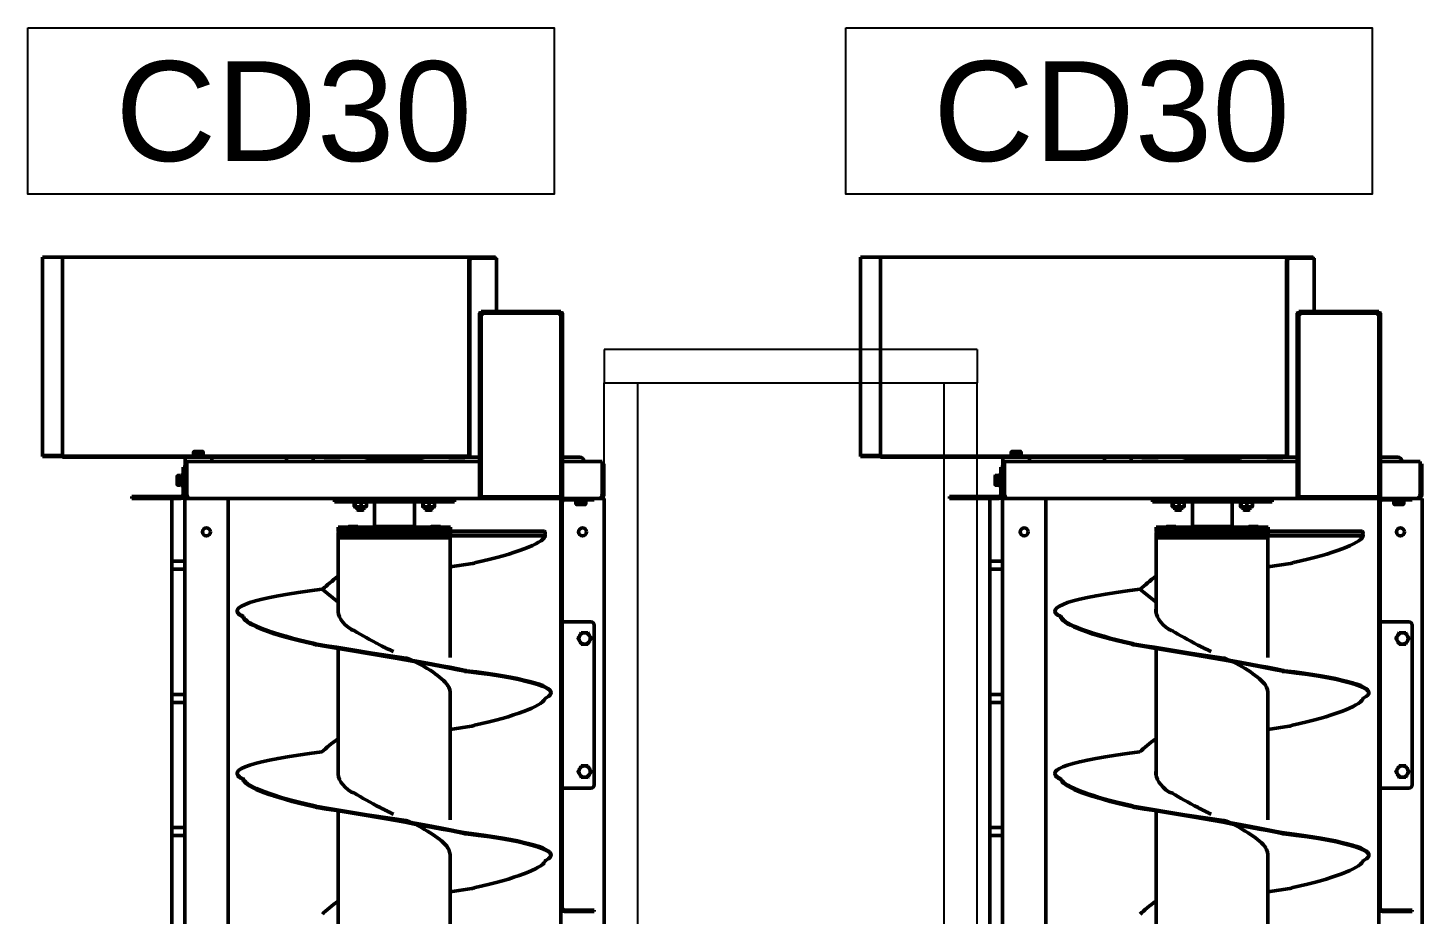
# Model space of a CAD drawing. Extents: x -3873 to 164127, y 7129 to 96529.
# Drawn here: x 59706 to 61800, y 70133 to 71465 of the extents above; entities that cross this region are included whole.
import ezdxf
from ezdxf.enums import TextEntityAlignment as Align

# ---------------------------------------------------------------- set-up
doc = ezdxf.new("R2010")
doc.units = 0
for name, color, linetype in [('KROMEKA', 1, 'CONTINUOUS'), ('LAYOUT', 90, 'CONTINUOUS'), ('MC_1_2_025', 2, 'CONTINUOUS'), ('TEXT', 3, 'CONTINUOUS')]:
    doc.layers.add(name, color=color, linetype=linetype)
doc.layers.add('LAYOUT Kromeka', color=1, linetype='CONTINUOUS', lineweight=5)
doc.layers.add('Visible (ISO)', color=7, linetype='CONTINUOUS', lineweight=50)
doc.styles.add('015_100', font='arial.ttf', dxfattribs={"height": 150})

# ---------------------------------------------------------------- blocks, each defined once
blk = doc.blocks.new('*E244')
at = {"layer": 'Visible (ISO)', "color": 0}
for centre, major_axis, ratio, start_param, end_param in [((99, 240.5), (274.2, -291.2), 0.219922, 1.767895, 1.767897), ((1562.9, 240.5), (274.3, -291.2), 0.219399, 1.767311, 1.767313), ((587.9, 240.6), (274.5, -291), 0.2166, 1.764193, 1.764195), ((1075.4, 240.6), (274.4, -291.1), 0.218, 1.765751, 1.765753), ((1538, 84.2), (243.8, -317.2), 0.444546, 2.06282, 2.062822), ((2025.5, 84.1), (243.5, -317.4), 0.445686, 2.064672, 2.064674), ((1292.5, 388.7), (243.9, 317.1), 0.443994, 4.221282, 4.221284), ((1294.3, 387.3), (243.9, 317.1), 0.443975, 4.221288, 4.22129), ((1780, 388.7), (243.7, 317.3), 0.445135, 4.219432, 4.219434), ((1781.8, 387.3), (243.6, 317.3), 0.445116, 4.219437, 4.219439), ((341.6, 232.6), (274.4, 291.2), 0.218285, 4.517139, 4.517141), ((343.4, 230.9), (274.3, 291.1), 0.218262, 4.51714, 4.517142), ((829.9, 232.6), (274.5, 291.1), 0.217323, 4.51821, 4.518212), ((831.6, 230.9), (274.4, 291.1), 0.2173, 4.518211, 4.518213), ((1317.4, 232.6), (274.4, 291.2), 0.218723, 4.516651, 4.516653), ((1319.2, 230.9), (274.3, 291.1), 0.218699, 4.516652, 4.516654)]:
    blk.add_ellipse(centre, major_axis=major_axis, ratio=ratio, start_param=start_param, end_param=end_param, dxfattribs=at)
blk = doc.blocks.new('CD30-500-3500 Giblet chiller')
at = {"layer": 'Visible (ISO)', "color": 0}
for p, q in [((105213.8, 16063.4), (105207.8, 16063.4)), ((105207.8, 16003.9), (105207.8, 16063.4)), ((105211.3, 16063.4), (105211.3, 16065.9)), ((105215.3, 16065.9), (105211.3, 16065.9)), ((105213.8, 16063.4), (105215.3, 16063.4)), ((105213.8, 16063.4), (105213.8, 16063.4)), ((105257.8, 16063.4), (105213.8, 16063.4)), ((105257.8, 16065.9), (105215.3, 16065.9)), ((105257.8, 16063.4), (105215.3, 16063.4)), ((105257.8, 16065.9), (105257.8, 16063.4)), ((105263.8, 16066.4), (108431.5, 16066.4)), ((105263.8, 16066.4), (105263.8, 16061)), ((105263.8, 16059.9), (105263.8, 16061)), ((105263.8, 16051.4), (105263.8, 16059.9)), ((105263.8, 16046.4), (105263.8, 16051.4)), ((105265.8, 16051.4), (105263.8, 16051.4)), ((105263.8, 16046.4), (105263.8, 16006.8)), ((105265.8, 16051.4), (105265.8, 16046.4)), ((105265.8, 16046.4), (105265.8, 16006.8)), ((105448.8, 16046.4), (105448.8, 16006.8)), ((105693.8, 16051.4), (105453.8, 16051.4)), ((105698.8, 16046.4), (105698.8, 16006.8)), ((105883.8, 16051.4), (105881.8, 16051.4)), ((105881.8, 16046.4), (105881.8, 16051.4)), ((105881.8, 16046.4), (105881.8, 16006.8)), ((105883.8, 16051.4), (105883.8, 16046.4)), ((105883.8, 16006.8), (105883.8, 16046.4)), ((105201.3, 16003.9), (105201.3, 16029.9)), ((105207.3, 16035.9), (105207.8, 16035.9)), ((105265.8, 16039.4), (105267.4, 16039.4)), ((105265.8, 16023.4), (105267.4, 16023.4)), ((105267.4, 16039.4), (105267.4, 16023.4)), ((105268, 16037.1), (105267.4, 16037.1)), ((105268, 16025.7), (105267.4, 16025.7)), ((105268, 16035.2), (105268, 16038.9)), ((105268, 16038.9), (105272.1, 16038.9)), ((105268, 16027.7), (105268, 16035.2)), ((105268, 16035.2), (105272.1, 16035.2)), ((105268, 16027.7), (105272.1, 16027.7)), ((105268, 16023.9), (105268, 16027.7)), ((105268, 16023.9), (105272.1, 16023.9)), ((105272.7, 16037.9), (105272.1, 16038.9)), ((105272.7, 16024.9), (105272.1, 16023.9)), ((105272.7, 16037.1), (105272.7, 16037.9)), ((105272.7, 16031.4), (105272.7, 16037.1)), ((105272.7, 16025.8), (105272.7, 16031.4)), ((105272.7, 16024.9), (105272.7, 16025.8)), ((104982.6, 16001.4), (104985.1, 16001.4)), ((104982.6, 15881.5), (104982.6, 16001.4)), ((104984.9, 16003.4), (104985.2, 16002.1)), ((104985.1, 15881.5), (104985.1, 16001.4)), ((104985.2, 16003.9), (105209.2, 16003.9)), ((104985.2, 16001.4), (104985.2, 16003.9)), ((104985.2, 16001.4), (105261.3, 16001.4)), ((105213.8, 16003.9), (105209.2, 16003.9)), ((105213.8, 16003.9), (105257.8, 16003.9)), ((105263.8, 16003.9), (105257.8, 16003.9)), ((105261, 15884.9), (105261, 15997.9)), ((105261.3, 16001.4), (105261.3, 16003.9)), ((105261.3, 16001.4), (105261.3, 15999.7)), ((105261.3, 15883.1), (105261.3, 15999.7)), ((105263.8, 16003.9), (105263.8, 16006.8)), ((105263.8, 16003.9), (105263.8, 16001.4)), ((105263.8, 16001.4), (105263.8, 15878.9)), ((105263.8, 16001.4), (105269.2, 16001.4)), ((105878.4, 16003.4), (105269.2, 16003.4)), ((105269.2, 16001.4), (105878.4, 16001.4)), ((105448.8, 16006.8), (105448.8, 16003.4)), ((105698.8, 16006.8), (105698.8, 16003.4)), ((105878.4, 16001.4), (108352.3, 16001.4)), ((105261, 15985.5), (105261.3, 15985.5)), ((105261, 15977.4), (105261.3, 15977.4)), ((105319.1, 15977.9), (105318.7, 15977.7)), ((105318.7, 15976.6), (105318.7, 15977.7)), ((105319.6, 15978.1), (105319.1, 15977.9)), ((105319.6, 15834.8), (105319.6, 15978.1)), ((105556.3, 15986.3), (105555.1, 15986.5)), ((105800.2, 15986.3), (105799, 15986.5)), ((105261, 15965.5), (105261.3, 15965.5)), ((105261, 15957.4), (105261.3, 15957.4)), ((105312.7, 15976.6), (105312.7, 15834.8)), ((105318.7, 15976.6), (105318.7, 15834.8)), ((105261, 15919.4), (105261.3, 15919.4)), ((105261, 15916.9), (105261.3, 15916.9)), ((104901.3, 15902.7), (104901.3, 15902.9)), ((104902.8, 15902.9), (104901.3, 15902.9)), ((104901.3, 15902.7), (104901.3, 15864.2)), ((104902.8, 15904.4), (104982.6, 15904.4)), ((104902.8, 15904.4), (104902.8, 15904.3)), ((104902.8, 15865.9), (104902.8, 15904.3)), ((105261, 15913.4), (105261.3, 15913.4)), ((105261, 15896.9), (105261.3, 15896.9)), ((105261, 15893.4), (105261.3, 15893.4)), ((104982.6, 15881.5), (104985.1, 15881.5)), ((104984.9, 15879.4), (104985.2, 15880.7)), ((104985.2, 15881.4), (105261.3, 15881.4)), ((104985.2, 15878.9), (104985.2, 15881.4)), ((104985.2, 15878.9), (105209.2, 15878.9)), ((105201.3, 15878.9), (105201.3, 15864.4)), ((105207.8, 15439.4), (105207.8, 15878.9)), ((105209.2, 15878.9), (105213.8, 15878.9)), ((105257.8, 15878.9), (105213.8, 15878.9)), ((105257.8, 15878.9), (105263.8, 15878.9)), ((105261.3, 15883.1), (105261.3, 15881.4)), ((105261.3, 15878.9), (105261.3, 15881.4)), ((105263.8, 15442.9), (105263.8, 15878.9)), ((104901.3, 15864.2), (104902.8, 15864.2)), ((104901.3, 15252.9), (104901.3, 15864.2)), ((104902.8, 15865.9), (104902.8, 15864.5)), ((104902.8, 15864.5), (104902.8, 15864.2)), ((104906.2, 15862.9), (105196.4, 15862.9)), ((105201.3, 15864.4), (104908.8, 15864.4)), ((104908.8, 15863), (105201.3, 15863)), ((105191.3, 15862.9), (105191.3, 15863)), ((105199.8, 15862.9), (105196.4, 15862.9)), ((105199.3, 15863), (105199.3, 15862.9)), ((105201.3, 15862.9), (105199.8, 15862.9)), ((105199.8, 15856.9), (105199.8, 15862.9)), ((105199.8, 15258.9), (105199.8, 15856.9)), ((105201.3, 15863), (105201.3, 15864.4)), ((105201.3, 15862.9), (105201.3, 15856.9)), ((105201.8, 15857.2), (105201.3, 15857.2)), ((105201.8, 15857.1), (105201.3, 15857.1)), ((105201.3, 15629.4), (105201.3, 15856.9)), ((105201.8, 15857.1), (105201.8, 15857.2)), ((105201.8, 15833.1), (105201.8, 15857.1)), ((105366.2, 15834.8), (105361.3, 15868.8)), ((105521.9, 15858.3), (105522.7, 15858)), ((105522.2, 15859.5), (105523.3, 15858.6)), ((105523.5, 15859.6), (105522.3, 15859.7)), ((105522.3, 15859.4), (105522.3, 15859.7)), ((105522.7, 15858), (105523.1, 15857.8)), ((105610.5, 15834.8), (105605.8, 15867)), ((105766.1, 15859.1), (105766, 15859.1)), ((105766, 15859), (105766, 15859.1)), ((105766, 15858.7), (105766.8, 15858.4)), ((105766.3, 15860), (105767.2, 15859.2)), ((105766.8, 15858.4), (105767.2, 15858.2)), ((105767.3, 15859), (105767.2, 15859)), ((105767.3, 15859.1), (105767.4, 15859)), ((105767.3, 15858.9), (105767.3, 15859)), ((105767.5, 15856.8), (105767.5, 15857)), ((105854.3, 15834.8), (105849.5, 15867.8)), ((105201.8, 15833.1), (105201.3, 15833.1)), ((105263.8, 15841.4), (105268.8, 15841.4)), ((105268.8, 15661.4), (105268.8, 15841.4)), ((105306.8, 15667.4), (105306.8, 15835.4)), ((105306.8, 15835.4), (105316.8, 15835.4)), ((105306.8, 15666.8), (105306.8, 15834.8)), ((105306.8, 15834.8), (105311.8, 15834.8)), ((105311.8, 15834.8), (105311.8, 15666.8)), ((105313.3, 15834.8), (105311.8, 15834.8)), ((105311.8, 15666.8), (105311.8, 15834.8)), ((105313.3, 15834.8), (105313.3, 15666.8)), ((105314.8, 15831.8), (105313.3, 15834.8)), ((105314.8, 15834.8), (105314.8, 15666.8)), ((105314.8, 15834.8), (105502.4, 15834.8)), ((105316.8, 15835.4), (105316.8, 15667.4)), ((105319.8, 15835.4), (105316.8, 15835.4)), ((105316.8, 15667.4), (105316.8, 15835.4)), ((105319.8, 15835.4), (105319.8, 15667.4)), ((105322.8, 15832.4), (105319.8, 15835.4)), ((105322.8, 15835.4), (105322.8, 15667.4)), ((105543.7, 15831.3), (105543.7, 15830.7)), ((105553.6, 15834.8), (105746.5, 15834.8)), ((105787.5, 15831), (105787.5, 15830.6)), ((105797.4, 15834.8), (105990.3, 15834.8)), ((105268.8, 15810.3), (105269.3, 15811.2)), ((105270, 15811.5), (105275.5, 15811.5)), ((105276.8, 15810.3), (105276.3, 15811.2)), ((105276.8, 15795), (105276.8, 15810.3)), ((105305.8, 15820.3), (105305.8, 15806.3)), ((105305.8, 15820.3), (105306.8, 15820.3)), ((105306.3, 15819.7), (105306.3, 15805.7)), ((105306.3, 15819.7), (105306.8, 15819.7)), ((105201.3, 15793.4), (105204.3, 15793.4)), ((105204.3, 15709.4), (105204.3, 15793.4)), ((105268.8, 15795), (105269.3, 15794.2)), ((105270, 15803.4), (105275.5, 15803.4)), ((105270, 15794.6), (105275.5, 15794.6)), ((105270, 15793.8), (105275.5, 15793.8)), ((105276.8, 15795), (105276.3, 15794.2)), ((105276.8, 15807.7), (105280.4, 15807.7)), ((105276.8, 15797.7), (105280.4, 15797.7)), ((105280.4, 15797.7), (105280.4, 15807.7)), ((105281.3, 15806.8), (105280.4, 15807.7)), ((105281.3, 15798.6), (105280.4, 15797.7)), ((105281.3, 15806.8), (105281.3, 15798.6)), ((105305.8, 15806.3), (105306.8, 15806.3)), ((105306.3, 15805.7), (105306.8, 15805.7)), ((105204.3, 15776.4), (105207.8, 15776.4)), ((105268.8, 15781.4), (105305.8, 15781.4)), ((105305.8, 15766.9), (105305.8, 15781.4)), ((105306.8, 15780.4), (105305.8, 15781.4)), ((105306.3, 15766.3), (105306.3, 15780.8)), ((105306.8, 15779.8), (105306.3, 15780.8)), ((105503.2, 15768.2), (105483.5, 15633.6)), ((105747.3, 15768.3), (105727.6, 15634.1)), ((105305.8, 15766.9), (105305.8, 15752.9)), ((105305.8, 15766.9), (105306.8, 15766.9)), ((105305.8, 15752.9), (105306.8, 15752.9)), ((105305.8, 15721.4), (105305.8, 15752.9)), ((105306.3, 15766.3), (105306.3, 15752.3)), ((105306.3, 15766.3), (105306.8, 15766.3)), ((105306.3, 15752.3), (105306.8, 15752.3)), ((105306.3, 15720.8), (105306.3, 15752.3)), ((105204.3, 15726.4), (105207.8, 15726.4)), ((105201.3, 15709.4), (105204.3, 15709.4)), ((105268.8, 15721.4), (105305.8, 15721.4)), ((105268.8, 15707.8), (105269.3, 15708.8)), ((105270, 15709.3), (105275.5, 15709.3)), ((105276.8, 15707.8), (105276.2, 15708.8)), ((105276.8, 15692.5), (105276.8, 15707.8)), ((105276.8, 15705.2), (105280.4, 15705.2)), ((105280.4, 15695.2), (105280.4, 15705.2)), ((105281.3, 15704.2), (105280.4, 15705.2)), ((105306.8, 15722.4), (105305.8, 15721.4)), ((105306.8, 15721.8), (105306.3, 15720.8)), ((105268.8, 15692.5), (105269.3, 15691.6)), ((105270, 15701.6), (105275.5, 15701.6)), ((105270, 15692.5), (105275.5, 15692.5)), ((105270, 15691), (105275.5, 15691)), ((105276.8, 15692.5), (105276.2, 15691.6)), ((105276.8, 15695.2), (105280.4, 15695.2)), ((105281.3, 15696.1), (105280.4, 15695.2)), ((105281.3, 15704.2), (105281.3, 15696.1)), ((105305.8, 15696.5), (105305.8, 15682.5)), ((105305.8, 15696.5), (105306.8, 15696.5)), ((105306.3, 15695.9), (105306.3, 15681.9)), ((105306.3, 15695.9), (105306.8, 15695.9)), ((105201.8, 15669.8), (105201.3, 15669.8)), ((105201.8, 15669.7), (105201.3, 15669.7)), ((105201.8, 15669.7), (105201.3, 15669.7)), ((105201.8, 15669.7), (105201.8, 15669.8)), ((105201.8, 15645.7), (105201.8, 15669.7)), ((105201.8, 15645.7), (105201.8, 15669.7)), ((105305.8, 15682.5), (105306.8, 15682.5)), ((105306.3, 15681.9), (105306.8, 15681.9)), ((105306.8, 15667.4), (105316.8, 15667.4)), ((105306.8, 15666.8), (105311.8, 15666.8)), ((105313.3, 15666.8), (105311.8, 15666.8)), ((105314.8, 15669.8), (105313.3, 15666.8)), ((105314.8, 15666.8), (105434.6, 15666.8)), ((105319.8, 15667.4), (105316.8, 15667.4)), ((105322.8, 15670.4), (105319.8, 15667.4)), ((105419.5, 15666.8), (105400, 15642.6)), ((105488.4, 15666.8), (105678.6, 15666.8)), ((105732.4, 15666.8), (105922.5, 15666.8)), ((105201.8, 15645.7), (105201.3, 15645.7)), ((105201.8, 15645.7), (105201.3, 15645.7)), ((105263.8, 15661.4), (105268.8, 15661.4)), ((105399.9, 15642.7), (105400.1, 15642.8)), ((105644.2, 15642.7), (105644.1, 15642.1)), ((105201.3, 15629.4), (105207.8, 15629.4)), ((105201.3, 15629.4), (105201.3, 15589.4)), ((105481.6, 15629.1), (105480.8, 15629.3)), ((105482.5, 15630.7), (105481.6, 15632.4)), ((105482.1, 15631.5), (105481.6, 15632.4)), ((105482, 15628.9), (105481.6, 15629.1)), ((105482.3, 15632.1), (105481.9, 15632.8)), ((105482.5, 15630.7), (105482.1, 15631.5)), ((105482.8, 15631.1), (105482.3, 15632.1)), ((105482.8, 15634.5), (105482.4, 15634.6)), ((105483.6, 15634.1), (105482.8, 15634.5)), ((105725.7, 15629.6), (105724.9, 15629.8)), ((105726.2, 15629.5), (105725.7, 15629.6)), ((105726.6, 15631.3), (105725.8, 15632.9)), ((105726.3, 15632), (105725.8, 15632.9)), ((105726.4, 15632.6), (105726, 15633.3)), ((105726.6, 15631.3), (105726.3, 15632)), ((105726.9, 15631.7), (105726.4, 15632.6)), ((105726.9, 15635), (105726.5, 15635.2)), ((105727.7, 15634.7), (105726.9, 15635)), ((105201.3, 15589.4), (105207.8, 15589.4)), ((105201.3, 15476.9), (105201.3, 15589.4)), ((105440, 15523.1), (105440.8, 15523.2)), ((105440.8, 15524), (105441.4, 15523.8)), ((105440.8, 15524), (105441.7, 15523.6)), ((105440.8, 15523.2), (105441.2, 15523.3)), ((105441.3, 15523.9), (105440.9, 15524)), ((105441.8, 15523.6), (105441.3, 15523.9)), ((105441.9, 15524.3), (105441.4, 15524.5)), ((105441.4, 15523.8), (105441.7, 15523.6)), ((105442.7, 15524.1), (105441.9, 15524.3)), ((105684.1, 15523.2), (105684.9, 15523.3)), ((105684.9, 15524.1), (105685.5, 15523.9)), ((105684.9, 15524.1), (105685.8, 15523.7)), ((105684.9, 15523.3), (105685.3, 15523.4)), ((105685.4, 15524), (105685, 15524.1)), ((105685.9, 15523.8), (105685.4, 15524)), ((105686, 15524.5), (105685.5, 15524.6)), ((105685.5, 15523.9), (105685.8, 15523.7)), ((105686.8, 15524.2), (105686, 15524.5)), ((105263.8, 15501.4), (107233.8, 15501.4)), ((105434.2, 15515.2), (105433, 15515.1)), ((105678.3, 15515.2), (105677, 15515.1)), ((105201.3, 15476.9), (105207.8, 15476.9)), ((105201.3, 15476.9), (105201.3, 15436.9)), ((105192.9, 15463.4), (105193.1, 15463.9)), ((105192.9, 15463.4), (105192.9, 15463)), ((105192.9, 15463), (105192.9, 15458)), ((105192.9, 15458), (105192.9, 15451.9)), ((105197.6, 15464.3), (105193.5, 15464.3)), ((105197.6, 15461.7), (105193.5, 15461.7)), ((105197.6, 15454.3), (105193.5, 15454.3)), ((105197.6, 15464.3), (105197.6, 15461.7)), ((105197.6, 15462.6), (105198.2, 15462.6)), ((105197.6, 15461.7), (105197.6, 15454.3)), ((105197.6, 15454.3), (105197.6, 15449.5)), ((105198.2, 15448.9), (105198.2, 15464.9)), ((105199.8, 15464.9), (105198.2, 15464.9)), ((105192.9, 15451.9), (105192.9, 15450.4)), ((105192.9, 15450.4), (105193.1, 15450)), ((105197.6, 15449.5), (105193.5, 15449.5)), ((105197.6, 15451.2), (105198.2, 15451.2)), ((105199.8, 15448.9), (105198.2, 15448.9)), ((105201.3, 15436.9), (105211.3, 15436.9)), ((105201.3, 15258.9), (105201.3, 15436.9)), ((105213.8, 15439.4), (105207.8, 15439.4)), ((105211.3, 15436.9), (105211.3, 15439.4)), ((105211.3, 15436.9), (105215.3, 15436.9)), ((105213.8, 15439.4), (105213.8, 15439.5)), ((105257.8, 15439.5), (105213.8, 15439.5)), ((105215.3, 15439.4), (105213.8, 15439.4)), ((105257.8, 15439.4), (105215.3, 15439.4)), ((105257.8, 15436.9), (105215.3, 15436.9)), ((105216.3, 15436.9), (105216.3, 15433.9)), ((105221.3, 15433.9), (105216.3, 15433.9)), ((105221.3, 15433.9), (105257.4, 15433.9)), ((105228.3, 15439.4), (105228.3, 15439.5)), ((105232.6, 15433.3), (105232.3, 15433.9)), ((105239.9, 15433.3), (105232.6, 15433.3)), ((105232.6, 15431.9), (105232.6, 15433.3)), ((105239.9, 15433.3), (105240.2, 15433.9)), ((105239.9, 15431.9), (105239.9, 15433.3)), ((105244.3, 15439.4), (105244.3, 15439.5)), ((105257.8, 15436.9), (105257.8, 15439.4)), ((105263.8, 15441.8), (105263.8, 15442.9)), ((105263.8, 15441.8), (105263.8, 15436.4)), ((105263.8, 15436.4), (107233.8, 15436.4)), ((105357.8, 15436.4), (105357.8, 15417.1)), ((105369.8, 15417.1), (105369.8, 15436.4)), ((105557.8, 15436.4), (105557.8, 15417.1)), ((105569.8, 15417.1), (105569.8, 15436.4)), ((105757.8, 15436.4), (105757.8, 15417.1)), ((105769.8, 15417.1), (105769.8, 15436.4)), ((105228.3, 15431.9), (105244.3, 15431.9)), ((105228.3, 15430.3), (105228.3, 15431.9)), ((105228.3, 15430.3), (105244.3, 15430.3)), ((105228.8, 15429.7), (105233.2, 15429.7)), ((105228.8, 15429.7), (105228.8, 15425.6)), ((105229.8, 15425), (105229.2, 15425.4)), ((105229.8, 15425), (105231, 15425)), ((105230.6, 15429.7), (105230.6, 15430.3)), ((105231, 15425), (105237, 15425)), ((105233.2, 15429.7), (105240.7, 15429.7)), ((105233.2, 15429.7), (105233.2, 15425.6)), ((105237, 15425), (105242.2, 15425)), ((105240.7, 15429.7), (105240.7, 15425.6)), ((105240.7, 15429.7), (105243.7, 15429.7)), ((105242, 15429.7), (105242, 15430.3)), ((105242.2, 15425), (105242.8, 15425)), ((105242.8, 15425), (105243.4, 15425.4)), ((105243.7, 15429.7), (105243.7, 15425.6)), ((105244.3, 15430.3), (105244.3, 15431.9)), ((105260.8, 15430.5), (105260.8, 15386.9)), ((105263.8, 15389.9), (105263.8, 15430.5)), ((105263.8, 15417.1), (107252.8, 15417.1)), ((105260.8, 15356.9), (105260.8, 15386.9)), ((105263.8, 15356.8), (105263.8, 15389.9)), ((105263.8, 15356.9), (105260.8, 15356.9)), ((104901.3, 15252.9), (104906.2, 15252.9)), ((104901.3, 15222.9), (104901.3, 15252.9)), ((104901.3, 15252.9), (104906.2, 15252.9)), ((105195.4, 15252.9), (104906.2, 15252.9)), ((105195.4, 15252.9), (104906.2, 15252.9)), ((105198.8, 15252.9), (105195.4, 15252.9)), ((105198.8, 15252.9), (105200.3, 15252.9)), ((105198.8, 15252.9), (105198.8, 15222.9)), ((105199.8, 15252.9), (105199.8, 15258.9)), ((105200.3, 15252.9), (105201.3, 15252.9)), ((105200.3, 15222.9), (105200.3, 15252.9)), ((105201.3, 15258.9), (105201.3, 15252.9)), ((104901.3, 15222.9), (104906.2, 15222.9)), ((105195.4, 15222.9), (104906.2, 15222.9)), ((105198.8, 15222.9), (105195.4, 15222.9)), ((105198.8, 15222.9), (105200.3, 15222.9))]:
    blk.add_line(p, q, dxfattribs=at)
for centre in [(105313.8, 16033.9), (105313.8, 15468.9)]:
    blk.add_circle(centre, 6, dxfattribs=at)
for centre, radius, start, end in [((105453.8, 16046.4), 5, 90, 180), ((105473.8, 16036.9), 8.5, 120, 180), ((105473.8, 16036.9), 8.5, 60, 120), ((105473.8, 16036.9), 8.5, 0, 60), ((105673.8, 16036.9), 8.5, 120, 180), ((105673.8, 16036.9), 8.5, 60, 120), ((105673.8, 16036.9), 8.5, 0, 60), ((105693.8, 16046.4), 5, 0, 90), ((105207.3, 16029.9), 6, 90, 180), ((105473.8, 16036.9), 8.5, 180, 240), ((105473.8, 16036.9), 8.5, 240, 300), ((105473.8, 16036.9), 8.5, 300, 0), ((105673.8, 16036.9), 8.5, 180, 240), ((105673.8, 16036.9), 8.5, 240, 300), ((105673.8, 16036.9), 8.5, 300, 0), ((105269.2, 16006.8), 5.4, 180, 270), ((105269.2, 16006.8), 3.4, 180, 270), ((105878.4, 16006.8), 5.4, 270, 0), ((105878.4, 16006.8), 3.4, 270, 0), ((105257.4, 15430.5), 6.4, 0, 90), ((105257.4, 15430.5), 3.4, 0, 90)]:
    blk.add_arc(centre, radius, start, end, dxfattribs=at)
for centre, major_axis, ratio, start_param, end_param in [((105262.8, 15997.9), (0, 3.5), 0.5, 1.029697, 1.570796), ((105543.2, 15587.2), (12.7, 399.2), 0.097084, -0.200634, 0.822936), ((105787, 15587.2), (12.8, 399.2), 0.097021, -0.198561, 0.825008), ((105315.7, 15976.6), (-3, 0), 0.413281, 3.14166, 6.283253), ((105346.3, 15781.8), (-28.6, 196.3), 0.150264, -1.106561, -0.090829), ((105542, 15587.3), (12.7, 399.2), 0.097084, -0.009615, 0.822936), ((105568.7, 15585), (-24.4, 395.5), 0.350497, -0.140826, -0.14004), ((105590.5, 15781.1), (-28.7, 196.7), 0.149505, -1.113877, -0.098144), ((105785.8, 15587.4), (12.8, 399.2), 0.097021, -0.009668, 0.825008), ((105812.5, 15585), (-24.1, 395.5), 0.350525, -0.139091, -0.138305), ((105834.4, 15781.4), (-28.7, 196.5), 0.149826, -1.110801, -0.095069), ((105262.8, 15884.9), (0, 3.5), 0.5, 1.570796, 2.111896), ((104908.8, 15865.9), (-6, 0), 0.249878, 0, 1.570796), ((104908.8, 15864.5), (-6, 0), 0.249878, 0, 1.570796), ((105365.2, 15737.5), (-131.8, 296.6), 0.167019, -1.178135, -1.176597), ((105358.4, 15867.3), (0.08, 5.67), 0.533401, -0.875577, -0.763604), ((105501.8, 15700.1), (39.6, 235.4), 0.036298, 0.840221, 1.85873), ((105503, 15699.6), (39.6, 235.4), 0.036298, 0.840221, 1.85873), ((105609.7, 15737.6), (-132.1, 296.2), 0.164727, -1.183753, -1.182214), ((105602.8, 15865.4), (0.08, 5.68), 0.53242, -0.876022, -0.764049), ((105745.9, 15700.3), (39.6, 235.4), 0.036551, 0.838685, 1.857194), ((105747.1, 15699.8), (39.6, 235.4), 0.036551, 0.838685, 1.857194), ((105853.4, 15737.5), (-132, 296.4), 0.165694, -1.181387, -1.179848), ((105846.6, 15866.2), (0.08, 5.68), 0.532831, -0.875835, -0.763862), ((105315.7, 15833), (-3, 0), 0.413281, -1.261287, -0.837285), ((105315.7, 15833), (-3, 0), 0.413281, 1.245037, 1.261459), ((105324.6, 15833.7), (6, 0), 0.206641, 1.880238, 2.30424), ((105324.6, 15833.7), (-6, 0), 0.206641, 1.24497, 1.261392), ((105523.7, 15701.2), (38.6, 135.8), 0.301932, 0.380301, 1.1137), ((105512.7, 15750.8), (24.6, 83.5), 0.43577, -0.190882, -0.180228), ((105564.8, 15750.8), (-11.4, 84), 0.477181, -0.12458, 0.253529), ((105563.1, 15750.8), (-11.4, 84), 0.477181, -0.12458, -0.086462), ((105767.8, 15701.2), (38.5, 135.9), 0.30221, 0.378795, 1.112194), ((105756.4, 15750.8), (24.5, 83.5), 0.436443, -0.193219, -0.186209), ((105808.6, 15750.8), (-11.3, 84), 0.477522, -0.124023, 0.256177), ((105806.8, 15750.8), (-11.3, 84), 0.477522, -0.124023, -0.085896), ((105501.6, 15720.5), (15.9, 156.8), 0.021454, 1.25661, 1.259056), ((105505, 15752.2), (15.9, 156.8), 0.021454, 1.466588, 1.46718), ((105745.7, 15720.4), (15.9, 156.8), 0.0216, 1.25516, 1.257606), ((105749.1, 15752.1), (15.9, 156.8), 0.0216, 1.465135, 1.465727), ((105481.8, 15775.7), (52.8, 118.6), 0.165874, 4.388816, 4.566767), ((105726, 15775.6), (52.8, 118.5), 0.16521, 4.390442, 4.567383), ((105481.1, 15750.8), (40.4, 84), 0.125278, 3.986101, 4.519953), ((105725.2, 15750.8), (40.4, 84), 0.124708, 3.987282, 4.521135), ((105440.8, 15750.8), (11.3, 84), 0.477586, 3.146077, 3.910672), ((105461.2, 15750.8), (5.9, 84.1), 0.076335, 3.879538, 3.884246), ((105684.9, 15750.8), (11.4, 84), 0.477352, 3.14646, 3.912492), ((105705.3, 15750.8), (5.9, 84.1), 0.076234, 3.880976, 3.885684), ((105375.7, 15692.9), (-40.8, 59.9), 0.159202, 1.911315, 2.410791), ((105442.6, 15750.8), (11.3, 84), 0.477586, 3.146077, 3.184205), ((105620.2, 15693.6), (-40.7, 62.8), 0.1553, 1.910314, 2.414679), ((105686.7, 15750.8), (11.4, 84), 0.477352, 3.14646, 3.184582), ((105863.9, 15693.3), (-40.7, 61.6), 0.156897, 1.910754, 2.413061), ((105419.8, 15914.2), (-12.8, 399.2), 0.097009, 2.316196, 3.339766), ((105663.9, 15914.2), (-12.8, 399.2), 0.097053, 2.317621, 3.34119), ((105467.2, 15720.5), (28.6, 196.5), 0.149886, 3.236085, 4.251817), ((105468.4, 15720.1), (28.6, 196.5), 0.149886, 3.236085, 4.251817), ((105486.5, 15765.7), (131.9, 296.4), 0.165874, 4.320998, 4.322537), ((105487.4, 15764), (131.9, 296.4), 0.165874, 4.320998, 4.322537), ((105480.6, 15635.2), (-0.08, 5.68), 0.532908, 3.90542, 4.017393), ((105711.2, 15720.7), (28.7, 196.6), 0.149666, 3.2382, 4.253933), ((105712.5, 15720.3), (28.7, 196.6), 0.149666, 3.2382, 4.253933), ((105730.6, 15765.7), (132, 296.3), 0.16521, 4.322624, 4.324163), ((105731.5, 15764), (132, 296.3), 0.16521, 4.322624, 4.324163), ((105724.7, 15635.7), (-0.08, 5.68), 0.532625, 3.905549, 4.017521), ((105421, 15914.4), (-12.8, 399.2), 0.097009, 3.151271, 3.339766), ((105445.6, 15916.9), (24.1, 395.6), 0.35053, 3.279573, 3.280359), ((105446.5, 15916.6), (24.1, 395.6), 0.35053, 3.279573, 3.280359), ((105665.1, 15914.4), (-12.8, 399.2), 0.097053, 3.151234, 3.34119), ((105689.7, 15917), (24.3, 395.5), 0.350511, 3.280765, 3.281551), ((105690.6, 15916.6), (24.3, 395.5), 0.350511, 3.280765, 3.281551)]:
    blk.add_ellipse(centre, major_axis=major_axis, ratio=ratio, start_param=start_param, end_param=end_param, dxfattribs=at)
for points, knots in [([(105257.8, 16065.9), (105258.2, 16065.9), (105258.6, 16065.9), (105259.5, 16065.7), (105259.8, 16065.6), (105260.9, 16065.1), (105261.5, 16064.7), (105262.1, 16064.1), (105262.1, 16064.1), (105262.3, 16063.9), (105262.3, 16063.8), (105262.5, 16063.6), (105262.6, 16063.5), (105262.8, 16063.2), (105262.9, 16063), (105263.3, 16062.4), (105263.4, 16062), (105263.6, 16061.3), (105263.7, 16061), (105263.8, 16060.5), (105263.8, 16060.2), (105263.8, 16059.9)], [-1.010434, -1.010434, -1.010434, -1.010434, -0.881936, -0.881936, -0.760595, -0.760595, -0.536018, -0.536018, -0.5084, -0.5084, -0.467583, -0.467583, -0.426557, -0.426557, -0.342802, -0.342802, -0.188575, -0.188575, -0.0986, -0.0986, 0, 0, 0, 0]), ([(105257.8, 16063.4), (105258.1, 16063.4), (105258.3, 16063.4), (105258.8, 16063.3), (105259.1, 16063.2), (105259.6, 16062.9), (105259.9, 16062.7), (105260.2, 16062.4)], [-0.6817819, -0.6817819, -0.6817819, -0.6817819, -0.5913147, -0.5913147, -0.5047134, -0.5047134, -0.376191, -0.376191, -0.376191, -0.376191]), ([(105263.8, 16059.9), (105263.8, 16060.2), (105263.6, 16060.5), (105263, 16061.1), (105262.6, 16061.4), (105261.5, 16061.9), (105260.8, 16062.2), (105259.3, 16062.8), (105258.6, 16063.1), (105257.8, 16063.4)], [0, 0, 0, 0, 0.25, 0.25, 0.5, 0.5, 0.75, 0.75, 1, 1, 1, 1]), ([(104984.9, 16003.4), (104984.9, 16003.4), (104984.9, 16003.4), (104984.9, 16003.4), (104984.9, 16003.4), (104984.9, 16003.3), (104984.9, 16003.3), (104984.8, 16003.3), (104984.8, 16003.2), (104984.8, 16003.1), (104984.7, 16003), (104984.6, 16002.8), (104984.6, 16002.6), (104984.5, 16002.1), (104984.5, 16001.7), (104984.5, 16001.4)], [-0.7550825, -0.7550825, -0.7550825, -0.7550825, -0.7487797, -0.7487797, -0.7424921, -0.7424921, -0.7299641, -0.7299641, -0.70509, -0.70509, -0.6560243, -0.6560243, -0.5604067, -0.5604067, -0.4121588, -0.4121588, -0.4121588, -0.4121588]), ([(104986.9, 15997.9), (104986.6, 15998.2), (104986.4, 15998.5), (104986, 15999.1), (104985.8, 15999.4), (104985.5, 15999.9), (104985.3, 16000.2), (104985.2, 16000.8), (104985.1, 16001.1), (104985.1, 16001.4)], [-0.502628, -0.502628, -0.502628, -0.502628, -0.3769611, -0.3769611, -0.2513143, -0.2513143, -0.1256674, -0.1256674, 0, 0, 0, 0]), ([(104985.2, 16001.4), (104985.3, 16001.4), (104985.3, 16001.4), (104985.4, 16001.3), (104985.4, 16001.2), (104985.4, 16001.1)], [-0.1812587, -0.1812587, -0.1812587, -0.1812587, -0.0906294, -0.0906294, 0, 0, 0, 0]), ([(104985.4, 16001.1), (104985.4, 16001.1), (104985.4, 16001.1), (104985.4, 16001.1), (104985.4, 16001.1), (104985.4, 16001.1), (104985.4, 16001.1), (104985.4, 16001), (104985.4, 16001), (104985.4, 16001), (104985.4, 16000.9), (104985.4, 16000.8), (104985.4, 16000.7), (104985.4, 16000.4), (104985.5, 16000.1), (104985.6, 15999.8), (104985.6, 15999.8), (104985.7, 15999.6), (104985.8, 15999.5), (104986, 15999.2), (104986.1, 15998.9), (104986.5, 15998.5), (104986.7, 15998.2), (104986.9, 15997.9)], [-0.5059376, -0.5059376, -0.5059376, -0.5059376, -0.5023504, -0.5023504, -0.4987673, -0.4987673, -0.4916155, -0.4916155, -0.4773644, -0.4773644, -0.4490419, -0.4490419, -0.3929328, -0.3929328, -0.2818068, -0.2818068, -0.2503237, -0.2503237, -0.2031638, -0.2031638, -0.1133846, -0.1133846, 0, 0, 0, 0]), ([(105320.4, 15977.6), (105320.4, 15977.7), (105320.3, 15977.8), (105320.1, 15977.9), (105320, 15978), (105319.8, 15978.1), (105319.6, 15978.1)], [0, 0, 0, 0, 0.5, 0.5, 0.5, 1, 1, 1, 1]), ([(105564.9, 15977.2), (105564.8, 15977.3), (105564.7, 15977.4), (105564.6, 15977.5), (105564.4, 15977.6), (105564.3, 15977.7), (105564.1, 15977.7)], [0, 0, 0, 0, 0.5, 0.5, 0.5, 1, 1, 1, 1]), ([(105808.6, 15977.4), (105808.6, 15977.5), (105808.5, 15977.6), (105808.4, 15977.7), (105808.2, 15977.8), (105808, 15977.8), (105807.8, 15977.9)], [0, 0, 0, 0, 0.5, 0.5, 0.5, 1, 1, 1, 1]), ([(104984.5, 15881.5), (104984.5, 15881.4), (104984.5, 15881.2), (104984.5, 15880.9), (104984.5, 15880.8), (104984.6, 15880.4), (104984.6, 15880.2), (104984.7, 15879.9), (104984.8, 15879.8), (104984.8, 15879.6), (104984.8, 15879.6), (104984.9, 15879.5), (104984.9, 15879.5), (104984.9, 15879.5), (104984.9, 15879.5), (104984.9, 15879.5), (104984.9, 15879.5), (104984.9, 15879.4), (104984.9, 15879.4), (104984.9, 15879.4)], [-0.3428585, -0.3428585, -0.3428585, -0.3428585, -0.2876798, -0.2876798, -0.2186207, -0.2186207, -0.1114768, -0.1114768, -0.0563208, -0.0563208, -0.0283151, -0.0283151, -0.0141976, -0.0141976, -0.0071091, -0.0071091, -0.0035572, -0.0035572, -0.000001, -0.000001, -0.000001, -0.000001]), ([(104985.1, 15881.5), (104985.1, 15881.8), (104985.2, 15882.1), (104985.3, 15882.6), (104985.5, 15882.9), (104985.8, 15883.5), (104986, 15883.8), (104986.4, 15884.4), (104986.6, 15884.6), (104986.9, 15884.9)], [-0.502628, -0.502628, -0.502628, -0.502628, -0.3769611, -0.3769611, -0.2513143, -0.2513143, -0.1256674, -0.1256674, 0, 0, 0, 0]), ([(104985.4, 15881.7), (104985.4, 15881.6), (104985.4, 15881.5), (104985.3, 15881.4), (104985.3, 15881.4), (104985.2, 15881.4)], [-0.1812587, -0.1812587, -0.1812587, -0.1812587, -0.0906294, -0.0906294, 0, 0, 0, 0]), ([(104986.9, 15884.9), (104986.8, 15884.8), (104986.6, 15884.6), (104986.4, 15884.3), (104986.3, 15884.1), (104986, 15883.8), (104985.9, 15883.5), (104985.7, 15883.3), (104985.7, 15883.2), (104985.7, 15883.1), (104985.6, 15883.1), (104985.5, 15882.8), (104985.4, 15882.5), (104985.4, 15882.2), (104985.4, 15882.1), (104985.4, 15881.9), (104985.4, 15881.9), (104985.4, 15881.8), (104985.4, 15881.8), (104985.4, 15881.8), (104985.4, 15881.8), (104985.4, 15881.7), (104985.4, 15881.7), (104985.4, 15881.7), (104985.4, 15881.7), (104985.4, 15881.7)], [-0.5012892, -0.5012892, -0.5012892, -0.5012892, -0.4326004, -0.4326004, -0.3718335, -0.3718335, -0.2740626, -0.2740626, -0.2515792, -0.2515792, -0.2358878, -0.2358878, -0.1189047, -0.1189047, -0.0598827, -0.0598827, -0.0300808, -0.0300808, -0.0150807, -0.0150807, -0.0075513, -0.0075513, -0.0037786, -0.0037786, -0.000001, -0.000001, -0.000001, -0.000001]), ([(104901.3, 15864.2), (104901.3, 15863.9), (104902, 15863.7), (104903.3, 15863.4), (104904.1, 15863.3), (104905.1, 15863.1), (104906.2, 15862.9)], [0, 0, 0, 0, 0.941135, 0.941135, 0.941135, 1.570796, 1.570796, 1.570796, 1.570796]), ([(104902.8, 15864.2), (104902.8, 15863.9), (104903.4, 15863.6), (104904.4, 15863.4), (104905, 15863.2), (104905.6, 15863.1), (104906.2, 15862.9)], [0, 0, 0, 0, 1.031173, 1.031173, 1.031173, 1.570796, 1.570796, 1.570796, 1.570796]), ([(105361.3, 15868.8), (105361.2, 15869.2), (105361.2, 15869.6), (105361.1, 15869.9), (105361, 15870.3), (105360.9, 15870.6), (105360.7, 15870.9)], [0.1519179, 0.1519179, 0.1519179, 0.1519179, 0.5000028, 0.5000028, 0.5000028, 0.8159434, 0.8159434, 0.8159434, 0.8159434]), ([(105523.4, 15856.4), (105523.3, 15856.8), (105523.3, 15857.2), (105523.3, 15857.9), (105523.3, 15858.2), (105523.3, 15858.6)], [-0.3710489, -0.3710489, -0.3710489, -0.3710489, -0.1855245, -0.1855245, 0, 0, 0, 0]), ([(105605.8, 15867), (105605.7, 15867.4), (105605.6, 15867.8), (105605.5, 15868.1), (105605.4, 15868.4), (105605.3, 15868.8), (105605.2, 15869)], [0.1570808, 0.1570808, 0.1570808, 0.1570808, 0.5000028, 0.5000028, 0.5000028, 0.8159434, 0.8159434, 0.8159434, 0.8159434]), ([(105767.5, 15856.8), (105767.5, 15857.2), (105767.4, 15857.6), (105767.4, 15858.3), (105767.4, 15858.7), (105767.4, 15859)], [-0.3710489, -0.3710489, -0.3710489, -0.3710489, -0.1855245, -0.1855245, 0, 0, 0, 0]), ([(105849.5, 15867.8), (105849.5, 15868.2), (105849.4, 15868.5), (105849.3, 15868.9), (105849.2, 15869.2), (105849.1, 15869.5), (105849, 15869.8)], [0.1548942, 0.1548942, 0.1548942, 0.1548942, 0.5000028, 0.5000028, 0.5000028, 0.8159434, 0.8159434, 0.8159434, 0.8159434]), ([(105461.2, 15688.2), (105461.1, 15688), (105461.1, 15687.8), (105460.9, 15687.3), (105460.8, 15686.9), (105460.6, 15686.7)], [0.664323, 0.664323, 0.664323, 0.664323, 0.7562049, 0.7562049, 0.9125602, 0.9125602, 0.9125602, 0.9125602]), ([(105462.2, 15691.2), (105461.9, 15690.8), (105461.6, 15690.2), (105461.3, 15689.3), (105461.3, 15688.9), (105461.2, 15688.5)], [2.5682503, 2.5682503, 2.5682503, 2.5682503, 2.8214025, 2.8214025, 2.9900626, 2.9900626, 2.9900626, 2.9900626]), ([(105705.3, 15688.3), (105705.2, 15688.1), (105705.2, 15687.9), (105705, 15687.3), (105704.9, 15687), (105704.7, 15686.8)], [0.664323, 0.664323, 0.664323, 0.664323, 0.7562049, 0.7562049, 0.9125602, 0.9125602, 0.9125602, 0.9125602]), ([(105706.3, 15691.3), (105706, 15690.8), (105705.8, 15690.3), (105705.5, 15689.4), (105705.4, 15689), (105705.3, 15688.6)], [2.5682503, 2.5682503, 2.5682503, 2.5682503, 2.8214025, 2.8214025, 2.9900626, 2.9900626, 2.9900626, 2.9900626]), ([(105481.6, 15632.4), (105481.4, 15632), (105481.3, 15631.5), (105481, 15630.4), (105480.9, 15629.9), (105480.8, 15629.3)], [0, 0, 0, 0, 0.5, 0.5, 1, 1, 1, 1]), ([(105482, 15633.1), (105482, 15633.1), (105482, 15633), (105481.9, 15632.9), (105481.9, 15632.9), (105481.9, 15632.8)], [-0.04006097, -0.04006097, -0.04006097, -0.04006097, -0.02003048, -0.02003048, 0, 0, 0, 0]), ([(105482.4, 15634.6), (105482.3, 15634.3), (105482.3, 15634), (105482.2, 15633.7), (105482.1, 15633.5), (105482.1, 15633.3), (105482, 15633.1)], [0, 0, 0, 0, 0.5, 0.5, 0.5, 0.815947, 0.815947, 0.815947, 0.815947]), ([(105483.6, 15634.1), (105483.5, 15633.6), (105483.4, 15633), (105483.3, 15632.5), (105483.2, 15632.2), (105483.1, 15631.9), (105483, 15631.6)], [0, 0, 0, 0, 0.5000028, 0.5000028, 0.5000028, 0.8159434, 0.8159434, 0.8159434, 0.8159434]), ([(105725.8, 15632.9), (105725.5, 15632.5), (105725.4, 15632), (105725.1, 15631), (105725, 15630.4), (105724.9, 15629.8)], [0, 0, 0, 0, 0.5, 0.5, 1, 1, 1, 1]), ([(105726.1, 15633.6), (105726.1, 15633.6), (105726.1, 15633.5), (105726, 15633.4), (105726, 15633.4), (105726, 15633.3)], [-0.04006097, -0.04006097, -0.04006097, -0.04006097, -0.02003048, -0.02003048, 0, 0, 0, 0]), ([(105726.5, 15635.2), (105726.4, 15634.8), (105726.4, 15634.5), (105726.3, 15634.2), (105726.2, 15634), (105726.2, 15633.8), (105726.1, 15633.6)], [0, 0, 0, 0, 0.5, 0.5, 0.5, 0.815947, 0.815947, 0.815947, 0.815947]), ([(105727.7, 15634.7), (105727.6, 15634.1), (105727.5, 15633.6), (105727.4, 15633), (105727.3, 15632.7), (105727.2, 15632.4), (105727.1, 15632.1)], [0, 0, 0, 0, 0.5000028, 0.5000028, 0.5000028, 0.8159434, 0.8159434, 0.8159434, 0.8159434]), ([(105440.8, 15524), (105440.6, 15523.8), (105440.4, 15523.7), (105440.1, 15523.4), (105440, 15523.3), (105440, 15523.1)], [0, 0, 0, 0, 0.5, 0.5, 1, 1, 1, 1]), ([(105442.7, 15524.1), (105442.6, 15524), (105442.5, 15523.9), (105442.4, 15523.8), (105442.2, 15523.8), (105442, 15523.7), (105441.8, 15523.6)], [0, 0, 0, 0, 0.5, 0.5, 0.5, 1, 1, 1, 1]), ([(105684.9, 15524.1), (105684.7, 15524), (105684.5, 15523.8), (105684.3, 15523.5), (105684.2, 15523.4), (105684.1, 15523.2)], [0, 0, 0, 0, 0.5, 0.5, 1, 1, 1, 1]), ([(105686.8, 15524.2), (105686.7, 15524.1), (105686.6, 15524), (105686.5, 15524), (105686.3, 15523.9), (105686.1, 15523.8), (105685.9, 15523.8)], [0, 0, 0, 0, 0.5, 0.5, 0.5, 1, 1, 1, 1]), ([(105263.8, 15442.9), (105263.8, 15442.4), (105263.7, 15442), (105263.6, 15441.6), (105263.5, 15441.1), (105263.4, 15440.8), (105263.2, 15440.4), (105263.1, 15440.1), (105262.9, 15439.8), (105262.7, 15439.5), (105262.6, 15439.4), (105262.5, 15439.3), (105262.4, 15439.1), (105262.4, 15439.1), (105262.3, 15439), (105262.3, 15439), (105262.3, 15439), (105262.3, 15438.9), (105262.2, 15438.9), (105262.2, 15438.9), (105262.2, 15438.9), (105262.2, 15438.9), (105262.2, 15438.9), (105262.2, 15438.9), (105262.2, 15438.9), (105262.2, 15438.9), (105262.2, 15438.8), (105262.2, 15438.8), (105262.2, 15438.8), (105262.2, 15438.8), (105262.2, 15438.8), (105261.6, 15438.3), (105261, 15437.8), (105260.2, 15437.4), (105259.5, 15437.1), (105258.6, 15436.9), (105257.8, 15436.9)], [0, 0, 0, 0, 0.125, 0.125, 0.125, 0.25, 0.25, 0.25, 0.375, 0.375, 0.375, 0.4375, 0.4375, 0.4375, 0.46875, 0.46875, 0.46875, 0.484375, 0.484375, 0.484375, 0.492187, 0.492187, 0.492187, 0.496094, 0.496094, 0.496094, 0.498047, 0.498047, 0.498047, 0.5, 0.5, 0.5, 0.75, 0.75, 0.75, 1, 1, 1, 1]), ([(105257.8, 15439.5), (105258.4, 15439.7), (105259, 15439.9), (105260.1, 15440.4), (105260.6, 15440.6), (105261.4, 15440.9), (105261.7, 15441.1), (105262.3, 15441.3), (105262.5, 15441.5), (105263.1, 15441.9), (105263.3, 15442.1), (105263.7, 15442.5), (105263.8, 15442.7), (105263.8, 15442.9)], [-1.004485, -1.004485, -1.004485, -1.004485, -0.816142, -0.816142, -0.627811, -0.627811, -0.502386, -0.502386, -0.376889, -0.376889, -0.18845, -0.18845, 0, 0, 0, 0]), ([(105260.2, 15440.4), (105259.9, 15440.1), (105259.6, 15439.9), (105258.8, 15439.5), (105258.3, 15439.4), (105257.8, 15439.4)], [0.5348097, 0.5348097, 0.5348097, 0.5348097, 0.75, 0.75, 1, 1, 1, 1])]:
    blk.add_open_spline(points, degree=3, knots=knots, dxfattribs=at)
for points, weights in [([(105465.3, 16041.8), (105467.6, 16043.1), (105469.5, 16044.3)], [1, 1.0379548493, 1]), ([(105465.3, 16036.9), (105465.3, 16039.2), (105465.3, 16041.8)], [1, 1.0379548493, 1]), ([(105469.5, 16044.3), (105471.5, 16045.4), (105473.8, 16046.7)], [1, 1.0379548493, 1]), ([(105473.8, 16046.7), (105476.1, 16045.4), (105478, 16044.3)], [1, 1.0379548493, 1]), ([(105478, 16044.3), (105480, 16043.1), (105482.3, 16041.8)], [1, 1.0379548493, 1]), ([(105482.3, 16041.8), (105482.3, 16039.2), (105482.3, 16036.9)], [1, 1.0379548493, 1]), ([(105665.3, 16041.8), (105667.6, 16043.1), (105669.5, 16044.3)], [1, 1.0379548493, 1]), ([(105665.3, 16036.9), (105665.3, 16039.2), (105665.3, 16041.8)], [1, 1.0379548493, 1]), ([(105669.5, 16044.3), (105671.5, 16045.4), (105673.8, 16046.7)], [1, 1.0379548493, 1]), ([(105673.8, 16046.7), (105676.1, 16045.4), (105678, 16044.3)], [1, 1.0379548493, 1]), ([(105678, 16044.3), (105680, 16043.1), (105682.3, 16041.8)], [1, 1.0379548493, 1]), ([(105682.3, 16041.8), (105682.3, 16039.2), (105682.3, 16036.9)], [1, 1.0379548493, 1]), ([(105272.7, 16037.1), (105272.7, 16037.9), (105272.1, 16038.9)], [1, 1.0379548493, 1]), ([(105272.1, 16035.2), (105272.7, 16036.2), (105272.7, 16037.1)], [1, 1.0379548493, 1]), ([(105272.7, 16031.4), (105272.7, 16033.2), (105272.1, 16035.2)], [1, 1.0379548493, 1]), ([(105272.1, 16027.7), (105272.7, 16029.7), (105272.7, 16031.4)], [1, 1.0379548493, 1]), ([(105272.7, 16025.8), (105272.7, 16026.7), (105272.1, 16027.7)], [1, 1.0379548493, 1]), ([(105272.1, 16023.9), (105272.7, 16024.9), (105272.7, 16025.8)], [1, 1.0379548493, 1]), ([(105465.3, 16032), (105465.3, 16034.6), (105465.3, 16036.9)], [1, 1.0379548493, 1]), ([(105469.5, 16029.6), (105467.6, 16030.7), (105465.3, 16032)], [1, 1.0379548493, 1]), ([(105473.8, 16027.1), (105471.5, 16028.4), (105469.5, 16029.6)], [1, 1.0379548493, 1]), ([(105478, 16029.6), (105476.1, 16028.4), (105473.8, 16027.1)], [1, 1.0379548493, 1]), ([(105482.3, 16032), (105480, 16030.7), (105478, 16029.6)], [1, 1.0379548493, 1]), ([(105482.3, 16036.9), (105482.3, 16034.6), (105482.3, 16032)], [1, 1.0379548493, 1]), ([(105665.3, 16032), (105665.3, 16034.6), (105665.3, 16036.9)], [1, 1.0379548493, 1]), ([(105669.5, 16029.6), (105667.6, 16030.7), (105665.3, 16032)], [1, 1.0379548493, 1]), ([(105673.8, 16027.1), (105671.5, 16028.4), (105669.5, 16029.6)], [1, 1.0379548493, 1]), ([(105678, 16029.6), (105676.1, 16028.4), (105673.8, 16027.1)], [1, 1.0379548493, 1]), ([(105682.3, 16032), (105680, 16030.7), (105678, 16029.6)], [1, 1.0379548493, 1]), ([(105682.3, 16036.9), (105682.3, 16034.6), (105682.3, 16032)], [1, 1.0379548493, 1]), ([(105270, 15811.5), (105268.6, 15807.5), (105270, 15803.4)], [1, 1.15470053838, 1]), ([(105269.3, 15811.2), (105269.4, 15811.4), (105270, 15811.5)], [1.0757556855, 1.06624434835, 1]), ([(105275.5, 15811.5), (105276.2, 15811.4), (105276.3, 15811.2)], [1, 1.06624434835, 1.0757556855]), ([(105275.5, 15803.4), (105276.9, 15807.5), (105275.5, 15811.5)], [1, 1.15470053838, 1]), ([(105270, 15803.4), (105268.6, 15799), (105270, 15794.6)], [1, 1.15470053838, 1]), ([(105270, 15794.6), (105268.6, 15794.2), (105270, 15793.8)], [1, 1.15470053838, 1]), ([(105275.5, 15794.6), (105276.9, 15799), (105275.5, 15803.4)], [1, 1.15470053838, 1]), ([(105275.5, 15793.8), (105276.9, 15794.2), (105275.5, 15794.6)], [1, 1.15470053838, 1]), ([(105270, 15709.3), (105268.6, 15705.4), (105270, 15701.6)], [1, 1.15470053838, 1]), ([(105269.3, 15708.8), (105269.5, 15709), (105270, 15709.3)], [1.07143206855, 1.05595460579, 1]), ([(105275.5, 15709.3), (105276.1, 15709), (105276.2, 15708.8)], [1, 1.05595460579, 1.07143206855]), ([(105275.5, 15701.6), (105276.9, 15705.4), (105275.5, 15709.3)], [1, 1.15470053838, 1]), ([(105270, 15701.6), (105268.6, 15697), (105270, 15692.5)], [1, 1.15470053838, 1]), ([(105270, 15692.5), (105268.6, 15691.7), (105270, 15691)], [1, 1.15470053838, 1]), ([(105275.5, 15692.5), (105276.9, 15697), (105275.5, 15701.6)], [1, 1.15470053838, 1]), ([(105275.5, 15691), (105276.9, 15691.7), (105275.5, 15692.5)], [1, 1.15470053838, 1]), ([(105193.5, 15464.3), (105192.9, 15463.6), (105192.9, 15463)], [1, 1.0379548493, 1]), ([(105192.9, 15463), (105192.9, 15462.4), (105193.5, 15461.7)], [1, 1.0379548493, 1]), ([(105193.5, 15461.7), (105192.9, 15459.7), (105192.9, 15458)], [1, 1.0379548493, 1]), ([(105192.9, 15458), (105192.9, 15456.2), (105193.5, 15454.3)], [1, 1.0379548493, 1]), ([(105193.5, 15454.3), (105192.9, 15453), (105192.9, 15451.9)], [1, 1.0379548493, 1]), ([(105192.9, 15451.9), (105192.9, 15450.8), (105193.5, 15449.5)], [1, 1.0379548493, 1]), ([(105193.5, 15449.5), (105193.3, 15449.7), (105193.1, 15450)], [1, 1.01219562145, 1.01655386848]), ([(105228.8, 15425.6), (105230, 15425), (105231, 15425)], [1, 1.0379548493, 1]), ([(105229.2, 15425.4), (105229, 15425.5), (105228.8, 15425.6)], [1.01268452454, 1.00804933984, 1]), ([(105231, 15425), (105232, 15425), (105233.2, 15425.6)], [1, 1.0379548493, 1]), ([(105233.2, 15425.6), (105235.2, 15425), (105237, 15425)], [1, 1.0379548493, 1]), ([(105237, 15425), (105238.7, 15425), (105240.7, 15425.6)], [1, 1.0379548493, 1]), ([(105240.7, 15425.6), (105241.5, 15425), (105242.2, 15425)], [1, 1.0379548493, 1]), ([(105242.2, 15425), (105242.9, 15425), (105243.7, 15425.6)], [1, 1.0379548493, 1])]:
    blk.add_rational_spline(points, weights, degree=2, dxfattribs=at)
for points in [[(104985.2, 16003.9), (104985.1, 16003.9), (104985, 16003.7), (104984.9, 16003.4)], [(105563.9, 15977.8), (105563.7, 15977.9), (105563.5, 15978), (105563.4, 15978.1)], [(105563.9, 15977.8), (105563.9, 15977.8), (105563.9, 15977.8), (105563.9, 15977.8)], [(105807.7, 15977.9), (105807.4, 15978), (105807.3, 15978.1), (105807.2, 15978.3)], [(105807.7, 15977.9), (105807.7, 15977.9), (105807.7, 15977.9), (105807.7, 15977.9)], [(104984.9, 15879.4), (104985, 15879.1), (104985.1, 15878.9), (104985.2, 15878.9)], [(105360.3, 15871.7), (105360, 15872.2), (105359.9, 15872.9), (105359.8, 15873.5)], [(105848.5, 15870.7), (105848.3, 15871.2), (105848.1, 15871.8), (105848, 15872.5)], [(105522.2, 15859.5), (105522, 15859.2), (105521.9, 15858.7), (105521.9, 15858.3)], [(105523.3, 15858.6), (105523.2, 15858.3), (105523.1, 15858.1), (105523.1, 15857.8)], [(105604.8, 15869.9), (105604.5, 15870.4), (105604.3, 15871), (105604.3, 15871.7)], [(105766.3, 15860), (105766.2, 15859.6), (105766.1, 15859.2), (105766, 15858.7)], [(105767.4, 15859), (105767.3, 15858.8), (105767.3, 15858.5), (105767.2, 15858.2)], [(105503.2, 15768.2), (105503.2, 15768.4), (105503.3, 15768.6), (105503.3, 15768.8)], [(105503.3, 15769.2), (105503.4, 15770.1), (105503.6, 15770.9), (105503.9, 15771.6)], [(105747.3, 15768.3), (105747.3, 15768.5), (105747.4, 15768.7), (105747.4, 15768.9)], [(105747.4, 15769.4), (105747.5, 15770.2), (105747.7, 15771), (105748, 15771.8)], [(105399.9, 15642.7), (105399.8, 15643.1), (105399.7, 15643.5), (105399.7, 15644)], [(105400.3, 15644.5), (105400.1, 15643.9), (105400, 15643.3), (105399.9, 15642.7)], [(105644.2, 15642.3), (105644.1, 15642.4), (105644.1, 15642.4), (105644.1, 15642.5)], [(105482.5, 15630.7), (105482.3, 15630.3), (105482.1, 15629.6), (105482, 15628.9)], [(105726.6, 15631.3), (105726.4, 15630.8), (105726.2, 15630.1), (105726.2, 15629.5)], [(105440.8, 15524), (105440.8, 15524), (105440.8, 15524), (105440.8, 15524)], [(105441.4, 15524.5), (105441.4, 15524.3), (105441.2, 15524.1), (105440.9, 15524)], [(105441.7, 15523.6), (105441.5, 15523.5), (105441.3, 15523.4), (105441.2, 15523.3)], [(105441.7, 15523.6), (105441.7, 15523.6), (105441.7, 15523.6), (105441.7, 15523.6)], [(105684.9, 15524.1), (105684.9, 15524.1), (105684.9, 15524.1), (105684.9, 15524.1)], [(105685.5, 15524.6), (105685.5, 15524.4), (105685.3, 15524.2), (105685, 15524.1)], [(105685.8, 15523.7), (105685.6, 15523.6), (105685.4, 15523.5), (105685.3, 15523.4)], [(105685.8, 15523.7), (105685.8, 15523.7), (105685.8, 15523.7), (105685.8, 15523.7)]]:
    blk.add_open_spline(points, degree=3, dxfattribs=at)
at = {"layer": 'LAYOUT', "color": 4, "linetype": 'Continuous', "ltscale": 25, "xscale": 0.5}
blk.add_blockref('*E244', (105306.3, 15515), dxfattribs=at)
blk = doc.blocks.new('_KROMEKA_POSNR')
at = {"layer": 'KROMEKA', "linetype": 'Continuous'}
blk.add_lwpolyline([(-3.992, -1.25), (3.912, -1.25), (3.912, 1.25), (-3.992, 1.25)], close=True, dxfattribs=at)
at = {"layer": 'KROMEKA', "linetype": 'Continuous', "style": '015_100'}
blk.add_attdef('POSNR', text='', height=1.5, dxfattribs=at).set_placement((0, 0), align=Align.MIDDLE)
blk = doc.blocks.new('chilling_Gibletchiller_platform')
at = {"layer": 'LAYOUT', "color": 0, "linetype": 'Continuous', "ltscale": 50}
for p, q in [((-1705, 560), (1705, 560)), ((1705, 560), (1705, 510)), ((1755, 560), (1705, 560)), ((1705, 560), (1705, 0)), ((1755, 0), (1755, 560)), ((1705, 510), (-1705, 510)), ((1705, 50), (-1705, 50)), ((1705, 50), (1705, 0)), ((-1705, 0), (1705, 0)), ((1755, 0), (1705, 0))]:
    blk.add_line(p, q, dxfattribs=at)

msp = doc.modelspace()

# ---------------------------------------------------------------- block references
at = {"layer": 'LAYOUT Kromeka', "rotation": 90}
msp.add_blockref('chilling_Gibletchiller_platform', (61131.6, 69226.5), dxfattribs=at)
at = {"layer": 'MC_1_2_025', "color": 6, "ltscale": 20}
ref = msp.add_blockref('_KROMEKA_POSNR', (60105.1, 71339.8), dxfattribs=dict(at, xscale=-100, yscale=100, zscale=100, rotation=180))
ref.add_attrib('POSNR', 'CD30', dxfattribs={"layer": 'KROMEKA', "linetype": 'Continuous', "height": 150, "style": '015_100'}).set_placement((60105.1, 71339.8), align=Align.MIDDLE)
ref = msp.add_blockref('_KROMEKA_POSNR', (61333.4, 71339.8), dxfattribs=dict(at, xscale=-100, yscale=100, zscale=100, rotation=180))
ref.add_attrib('POSNR', 'CD30', dxfattribs={"layer": 'KROMEKA', "linetype": 'Continuous', "height": 150, "style": '015_100'}).set_placement((61333.4, 71339.8), align=Align.MIDDLE)
at = {"layer": 'TEXT', "color": 1, "linetype": 'Continuous', "rotation": 270}
for p in [(44505.1, 176021.4), (45733.4, 176021.4)]:
    msp.add_blockref('CD30-500-3500 Giblet chiller', p, dxfattribs=at)

doc.saveas('drawing.dxf')
